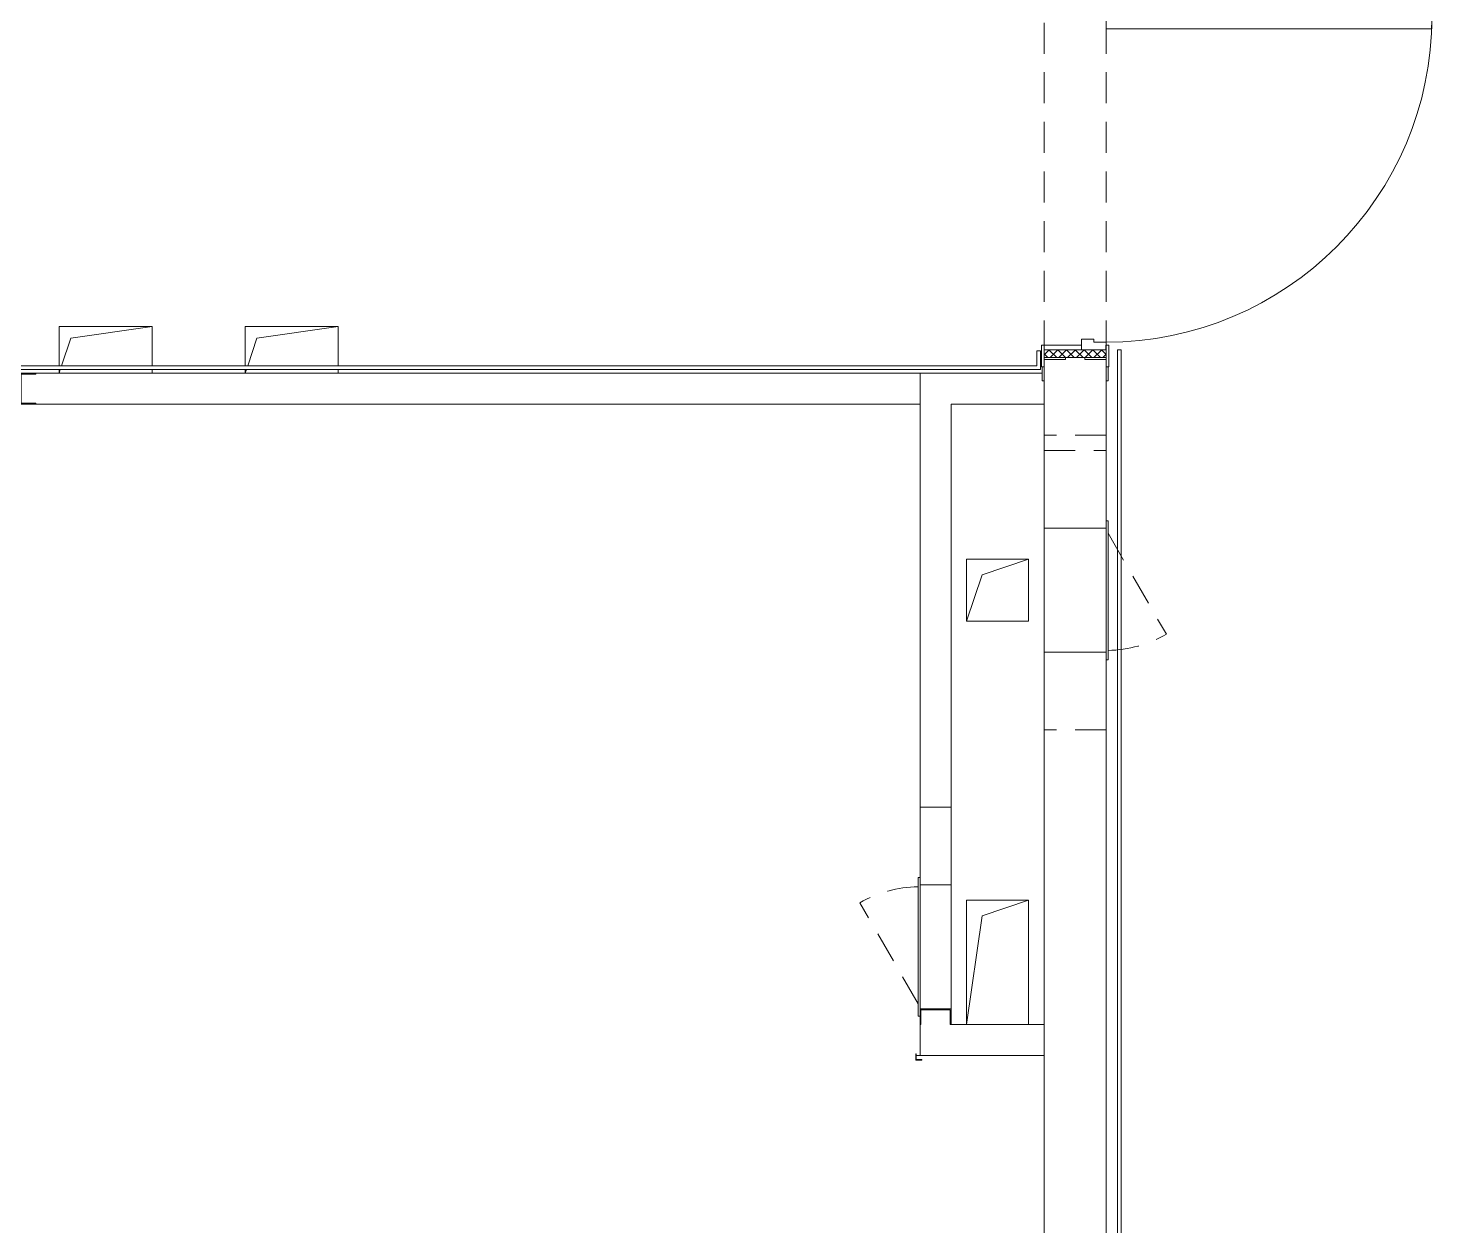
# Model space of a CAD drawing. Header units: millimetres. Extents: x 5993 to 95364, y 94667 to 143522.
# Drawn here: x 41996.9 to 42365.2, y 115570.1 to 115884.6 of the extents above; entities that cross this region are included whole.
import ezdxf

# ---------------------------------------------------------------- set-up
doc = ezdxf.new("R2010")
doc.units = ezdxf.units.MM
doc.linetypes.add('200_ШТРИХ__ш1_п0_6_', pattern=[160, 100, -60])
doc.linetypes.add('200_ШТРИХ_ш1п0_6_', pattern=[160, 100, -60])
for name, color, linetype, lineweight in [('0-2', 7, 'Continuous', 9), ('Двери', 7, 'Continuous', 9), ('Каркас_Импост', 7, 'Continuous', 13), ('Каркас_Импост-1', 7, 'Continuous', 9), ('Обобщенные модели', 7, 'Continuous', 9), ('Окна', 7, 'Continuous', 9), ('Открывание в плане-1', 7, '200_ШТРИХ__ш1_п0_6_', 9), ('Открывание-1', 7, 'Continuous', 9), ('Панель-2', 7, 'Continuous', 13), ('Перекрытия', 7, 'Continuous', 9), ('Перемычка_Пунктирные линии-1', 7, '200_ШТРИХ_ш1п0_6_', 9), ('Стены', 7, 'Continuous', 9), ('Стены-1', 7, 'Continuous', 13)]:
    doc.layers.add(name, color=color, linetype=linetype, lineweight=lineweight)

# ---------------------------------------------------------------- blocks, each defined once
blk = doc.blocks.new('Дверь_СКБ_1Ст_Внутренняя_ШЕР - СОШ_Д-17__Дв_1150x2100h_Лаборантские_ Инструментальные_EI30-34636730-АИ2_01_План напольных покрытий и плинтусов 1го этажа _Часть 2_')
at = {"layer": 'Двери'}
h = blk.add_hatch(dxfattribs=at)
h.set_pattern_fill('FP_91', color=256, style=0, pattern_type=2)
h.set_pattern_definition([(135, (1726.41, 164.685), (-14.14214, -14.14214), []), (225, (1726.41, 164.685), (14.14214, -14.14214), [])])
h.paths.add_polyline_path([(587.5, -100), (587.5, 100), (562.5, 100), (562.5, -100)], flags=0)
at = {"layer": 'Каркас_Импост-1'}
h = blk.add_hatch(dxfattribs=at)
h.set_pattern_fill('FP_92', color=256, style=0, pattern_type=2)
h.set_pattern_definition([(45, (-396.384, 164.685), (-14.1421, 14.1421), []), (135, (-396.384, 164.685), (-14.1421, -14.1421), [])])
h.paths.add_polyline_path([(-537.5, 100), (-562.5, 100), (-562.5, -100), (-537.5, -100)], flags=0)
at = {"layer": 'Каркас_Импост'}
for p, q in [((-522.5, 108), (-592.5, 108)), ((-592.5, 108), (-592.5, 100)), ((-592.5, 100), (-522.5, 100)), ((-537.5, 100), (-562.5, 100)), ((-562.5, 100), (-562.5, -100)), ((-512.5, 100), (-537.5, 100)), ((-537.5, 100), (-537.5, 20)), ((-537.5, -100), (-537.5, 100)), ((-522.5, 100), (-537.5, 100)), ((-537.5, 100), (-537.5, 99)), ((-537.5, 99), (-522.5, 99)), ((-522.5, 100), (-522.5, 108)), ((-522.5, 99), (-522.5, 100)), ((-512.5, 60), (-512.5, 100)), ((537.5, 100), (537.5, 60)), ((562.5, 100), (537.5, 100)), ((617.5, 108), (547.5, 108)), ((547.5, 108), (547.5, 100)), ((562.5, 100), (547.5, 100)), ((547.5, 100), (547.5, 99)), ((547.5, 100), (617.5, 100)), ((547.5, 99), (562.5, 99)), ((562.5, 20), (562.5, 100)), ((587.5, 100), (562.5, 100)), ((562.5, 100), (562.5, -100)), ((562.5, 99), (562.5, 100)), ((587.5, -100), (587.5, 100)), ((617.5, 100), (617.5, 108)), ((-502.5, 60), (-512.5, 60)), ((-502.5, 20), (-502.5, 60)), ((537.5, 60), (527.5, 60)), ((527.5, 60), (527.5, 20)), ((-537.5, 20), (-502.5, 20)), ((-522.5, 20), (-537.5, 20)), ((-537.5, 20), (-537.5, -100)), ((-522.5, -100), (-522.5, 20)), ((527.5, 20), (562.5, 20)), ((562.5, 20), (547.5, 20)), ((547.5, 20), (547.5, -100)), ((562.5, -100), (562.5, 20)), ((-522.5, -100), (-592.5, -100)), ((-592.5, -100), (-592.5, -108)), ((-592.5, -108), (-522.5, -108)), ((-562.5, -100), (-537.5, -100)), ((-537.5, -100), (-522.5, -100)), ((-522.5, -108), (-522.5, -100)), ((547.5, -100), (562.5, -100)), ((617.5, -100), (547.5, -100)), ((547.5, -100), (547.5, -108)), ((547.5, -108), (617.5, -108)), ((562.5, -100), (587.5, -100)), ((617.5, -108), (617.5, -100))]:
    blk.add_line(p, q, dxfattribs=at)
at = {"layer": 'Открывание-1'}
blk.add_arc((-512.5, 100), 1050, 360, 90, dxfattribs=at)
at = {"layer": 'Панель-2'}
for p, q in [((-512.5, 1150), (-512.5, 100)), ((-472.5, 1150), (-512.5, 1150)), ((-472.5, 100), (-472.5, 1150)), ((-512.5, 100), (-472.5, 100))]:
    blk.add_line(p, q, dxfattribs=at)
blk = doc.blocks.new('АР_Перемычка - АР_Перемычка-28014511-АИ2_01_План напольных покрытий и плинтусов 1го этажа _Часть 2_')
at = {"layer": 'Перемычка_Пунктирные линии-1'}
for p, q in [((-250, 100), (1400, 100)), ((-250, -100), (-250, 100)), ((1400, 100), (1400, -100)), ((-250, -100), (1400, -100))]:
    blk.add_line(p, q, dxfattribs=at)
blk = doc.blocks.new('154_Фахверк_СКБ_Швеллер - Тип_100_4010-27736299-АИ2_01_План напольных покрытий и плинтусов 1го этажа _Часть 2_')
at = {"layer": 'Обобщенные модели'}
for p, q in [((175, 50), (125, 50)), ((125, 50), (125, -50)), ((128, 47), (175, 47)), ((128, -47), (128, 47)), ((175, 47), (175, 50)), ((125, -50), (175, -50)), ((175, -47), (128, -47)), ((175, -50), (175, -47))]:
    blk.add_line(p, q, dxfattribs=at)
blk = doc.blocks.new('154_Стойка_СКБ_Уголок - СМ-2230_200-V181-АИ2_01_План напольных покрытий и плинтусов 1го этажа _Часть 2_')
at = {"layer": 'Обобщенные модели'}
for p, q in [((131, 81), (131, 150)), ((200, 156), (155, 156)), ((155, 150), (200, 150)), ((200, 150), (200, 156)), ((125, 81), (131, 81)), ((131, 19), (125, 19)), ((131, -50), (131, 19)), ((200, -50), (155, -50)), ((155, -56), (200, -56)), ((200, -56), (200, -50))]:
    blk.add_line(p, q, dxfattribs=at)
blk = doc.blocks.new('AR_Отверстие Ниша - Лючок-32401323-АИ2_01_План напольных покрытий и плинтусов 1го этажа _Часть 2_')
at = {"layer": 'Окна'}
for p, q in [((200, 100), (-200, 100)), ((-200, 100), (-200, -100)), ((200, -100), (200, 100)), ((-200, -100), (200, -100))]:
    blk.add_line(p, q, dxfattribs=at)
blk = doc.blocks.new('Л_Общий_Лючок - Лючок-V182-АИ2_01_План напольных покрытий и плинтусов 1го этажа _Часть 2_')
at = {"layer": 'Окна'}
for p, q in [((424, 6), (-24, 6)), ((-24, 6), (-24, 0)), ((-24, 0), (0, 0)), ((400, 0), (424, 0)), ((424, 6), (424, 0))]:
    blk.add_line(p, q, dxfattribs=at)
at = {"layer": 'Открывание в плане-1'}
blk.add_line((16.4, 6), (342, 194), dxfattribs=at)
blk.add_arc((6, 0), 388, 0.8905, 30, dxfattribs=at)
blk = doc.blocks.new('AR_Отверстие Ниша - Лючок-32405690-АИ2_01_План напольных покрытий и плинтусов 1го этажа _Часть 2_')
at = {"layer": 'Окна'}
for p, q in [((200, 50), (-200, 50)), ((-200, 50), (-200, -50)), ((-200, -50), (200, -50))]:
    blk.add_line(p, q, dxfattribs=at)
blk = doc.blocks.new('Л_Общий_Лючок - Лючок-29684370-АИ2_01_План напольных покрытий и плинтусов 1го этажа _Часть 2_')
at = {"layer": 'Окна'}
for p, q in [((424, 6), (-24, 6)), ((-24, 6), (-24, 0)), ((400, 0), (424, 0)), ((424, 6), (424, 0))]:
    blk.add_line(p, q, dxfattribs=at)
at = {"layer": 'Открывание в плане-1'}
blk.add_line((16.4, 6), (342, 194), dxfattribs=at)
blk.add_arc((6, 0), 388, 0.8905, 30, dxfattribs=at)
blk = doc.blocks.new('АР_Перемычка1 - АР_Перемычка 2-29728251-АИ2_01_План напольных покрытий и плинтусов 1го этажа _Часть 2_')
at = {"layer": 'Перемычка_Пунктирные линии-1'}
for p, q in [((-250, 50), (0, 50)), ((-250, -50), (-250, 50)), ((-250, -50), (0, -50))]:
    blk.add_line(p, q, dxfattribs=at)
blk = doc.blocks.new('АР_Перемычка1 - АР_Перемычка 2-V194-АИ2_01_План напольных покрытий и плинтусов 1го этажа _Часть 2_')
at = {"layer": 'Перемычка_Пунктирные линии-1'}
for p, q in [((-250, 100), (0, 100)), ((-250, -100), (-250, 100)), ((400, 100), (650, 100)), ((650, 100), (650, -100)), ((-250, -100), (0, -100)), ((400, -100), (650, -100))]:
    blk.add_line(p, q, dxfattribs=at)
blk = doc.blocks.new('154_Фахверк_СКБ_Швеллер - Тип_100_4010_1-28088705-АИ2_01_План напольных покрытий и плинтусов 1го этажа _Часть 2_')
at = {"layer": 'Обобщенные модели'}
for p, q in [((175, 50), (125, 50)), ((125, 50), (125, -50)), ((128, 47), (175, 47)), ((128, -47), (128, 47)), ((175, 47), (175, 50)), ((125, -50), (175, -50)), ((175, -47), (128, -47)), ((175, -50), (175, -47))]:
    blk.add_line(p, q, dxfattribs=at)
blk = doc.blocks.new('AR_Отверстие прямоугольное _в плите_ - AR_Отверстие прямоугольное _в плите_-30458127-АИ2_01_План напольных покрытий и плинтусов 1го этажа _Часть 2_')
at = {"layer": 'Обобщенные модели'}
for p, q in [((100, 100), (-100, 100)), ((-100, 100), (-100, -100)), ((-50, 50), (100, 100)), ((100, -100), (100, 100)), ((-100, -100), (-50, 50)), ((-100, -100), (100, -100))]:
    blk.add_line(p, q, dxfattribs=at)
blk = doc.blocks.new('AR_Отверстие прямоугольное _в плите_ - AR_Отверстие прямоугольное _в плите_-30459777-АИ2_01_План напольных покрытий и плинтусов 1го этажа _Часть 2_')
at = {"layer": 'Обобщенные модели'}
for p, q in [((150, 75), (-150, 75)), ((-150, 75), (-150, -51)), ((-112.5, 37.5), (150, 75)), ((150, -51), (150, 75)), ((-142, -51), (-112.5, 37.5)), ((-150, -63), (-150, -75)), ((-150, -75), (-146, -63)), ((150, -75), (150, -63))]:
    blk.add_line(p, q, dxfattribs=at)
blk = doc.blocks.new('AR_Отверстие прямоугольное _в плите_ - AR_Отверстие прямоугольное _в плите_-30229368-АИ2_01_План напольных покрытий и плинтусов 1го этажа _Часть 2_')
at = {"layer": 'Обобщенные модели'}
for p, q in [((100, 200), (-100, 200)), ((-100, 200), (-100, -200)), ((-50, 150), (100, 200)), ((100, -200), (100, 200)), ((-100, -200), (-50, 150))]:
    blk.add_line(p, q, dxfattribs=at)

msp = doc.modelspace()

# ---------------------------------------------------------------- linework, layer by layer
at = {"layer": 'Обобщенные модели'}
for p, q in [((42229.95, 115615.32), (42229.79, 115615.32)), ((42229.79, 115615.32), (42229.79, 115613.69)), ((42229.95, 115613.85), (42229.95, 115615.32)), ((42229.79, 115613.69), (42231.42, 115613.69)), ((42231.42, 115613.85), (42229.95, 115613.85)), ((42231.42, 115613.69), (42231.42, 115613.85))]:
    msp.add_line(p, q, dxfattribs=at)
at = {"layer": 'Перекрытия'}
msp.add_line((42229.95, 115614.91), (42230.93, 115614.91), dxfattribs=at)
at = {"layer": 'Стены'}
for p, q in [((42261.53, 115795.93), (42261.53, 115799.84)), ((42261.53, 115799.84), (42262.51, 115799.84)), ((42262.51, 115799.84), (42262.51, 115794.96)), ((42282.76, 115488.75), (42282.76, 115800.13)), ((42282.76, 115800.13), (42283.66, 115800.13)), ((42283.66, 115800.13), (42283.66, 115488.75)), ((41769.82, 115795.93), (42261.53, 115795.93)), ((42262.51, 115794.96), (41769.82, 115794.96))]:
    msp.add_line(p, q, dxfattribs=at)
at = {"layer": 'Стены-1'}
for p, q in [((42230.93, 115793.98), (41998.95, 115793.98)), ((42230.93, 115793.98), (42230.93, 115661.63)), ((42239.07, 115793.98), (42230.93, 115793.98)), ((42230.93, 115785.84), (42230.93, 115793.98)), ((42263, 115793.98), (42239.07, 115793.98)), ((42263.49, 115785.84), (42263.49, 115791.95)), ((42263.49, 115791.95), (42263.49, 115753.28)), ((42279.76, 115755.24), (42279.76, 115791.95)), ((41998.95, 115785.84), (42230.93, 115785.84)), ((42239.07, 115659.68), (42239.07, 115785.84)), ((42239.07, 115785.84), (42263.49, 115785.84)), ((42263.49, 115720.73), (42263.49, 115541.66)), ((42279.76, 115541.66), (42279.76, 115718.77)), ((42230.93, 115623.05), (42230.93, 115614.91)), ((42263.49, 115623.05), (42239.07, 115623.05)), ((42263.49, 115614.91), (42263.49, 115623.05)), ((42230.93, 115614.91), (42263.49, 115614.91))]:
    msp.add_line(p, q, dxfattribs=at)

# ---------------------------------------------------------------- block references
at = {"layer": '0-2', "xscale": 0.08139549610658335, "yscale": 0.08139549610658335, "zscale": 0.08139549610658335}
for name, p, rotation in [('АР_Перемычка - АР_Перемычка-28014511-АИ2_01_План напольных покрытий и плинтусов 1го этажа _Часть 2_', (42271.63, 115891.66), 269.9999999999999), ('Дверь_СКБ_1Ст_Внутренняя_ШЕР - СОШ_Д-17__Дв_1150x2100h_Лаборантские_ Инструментальные_EI30-34636730-АИ2_01_План напольных покрытий и плинтусов 1го этажа _Часть 2_', (42271.63, 115845.87), 269.9999999999999), ('154_Стойка_СКБ_Уголок - СМ-2230_200-V181-АИ2_01_План напольных покрытий и плинтусов 1го этажа _Часть 2_', (42267.56, 115808.23), 269.9999999999999), ('АР_Перемычка1 - АР_Перемычка 2-V194-АИ2_01_План напольных покрытий и плинтусов 1го этажа _Часть 2_', (42271.63, 115720.73), 89.99999999999991), ('Л_Общий_Лючок - Лючок-V182-АИ2_01_План напольных покрытий и плинтусов 1го этажа _Часть 2_', (42279.76, 115753.28), 269.9999999999999), ('AR_Отверстие Ниша - Лючок-32401323-АИ2_01_План напольных покрытий и плинтусов 1го этажа _Часть 2_', (42271.63, 115737), 89.99999999999991), ('АР_Перемычка1 - АР_Перемычка 2-29728251-АИ2_01_План напольных покрытий и плинтусов 1го этажа _Часть 2_', (42235, 115659.68), 269.9999999999999), ('Л_Общий_Лючок - Лючок-29684370-АИ2_01_План напольных покрытий и плинтусов 1го этажа _Часть 2_', (42230.93, 115627.12), 89.99999999999991), ('AR_Отверстие Ниша - Лючок-32405690-АИ2_01_План напольных покрытий и плинтусов 1го этажа _Часть 2_', (42235, 115643.4), 269.9999999999999), ('154_Фахверк_СКБ_Швеллер - Тип_100_4010_1-28088705-АИ2_01_План напольных покрытий и плинтусов 1го этажа _Часть 2_', (42235, 115637.29), 269.9999999999999)]:
    msp.add_blockref(name, p, dxfattribs=dict(at, rotation=rotation))
for name, p in [('AR_Отверстие прямоугольное _в плите_ - AR_Отверстие прямоугольное _в плите_-30459777-АИ2_01_План напольных покрытий и плинтусов 1го этажа _Часть 2_', (42017.26, 115800.09)), ('AR_Отверстие прямоугольное _в плите_ - AR_Отверстие прямоугольное _в плите_-30459777-АИ2_01_План напольных покрытий и плинтусов 1го этажа _Часть 2_', (42066.1, 115800.09)), ('154_Фахверк_СКБ_Швеллер - Тип_100_4010-27736299-АИ2_01_План напольных покрытий и плинтусов 1го этажа _Часть 2_', (41984.71, 115789.91)), ('AR_Отверстие прямоугольное _в плите_ - AR_Отверстие прямоугольное _в плите_-30458127-АИ2_01_План напольных покрытий и плинтусов 1го этажа _Часть 2_', (42251.28, 115737)), ('AR_Отверстие прямоугольное _в плите_ - AR_Отверстие прямоугольное _в плите_-30229368-АИ2_01_План напольных покрытий и плинтусов 1го этажа _Часть 2_', (42251.28, 115639.33))]:
    msp.add_blockref(name, p, dxfattribs=at)

doc.saveas('drawing.dxf')
